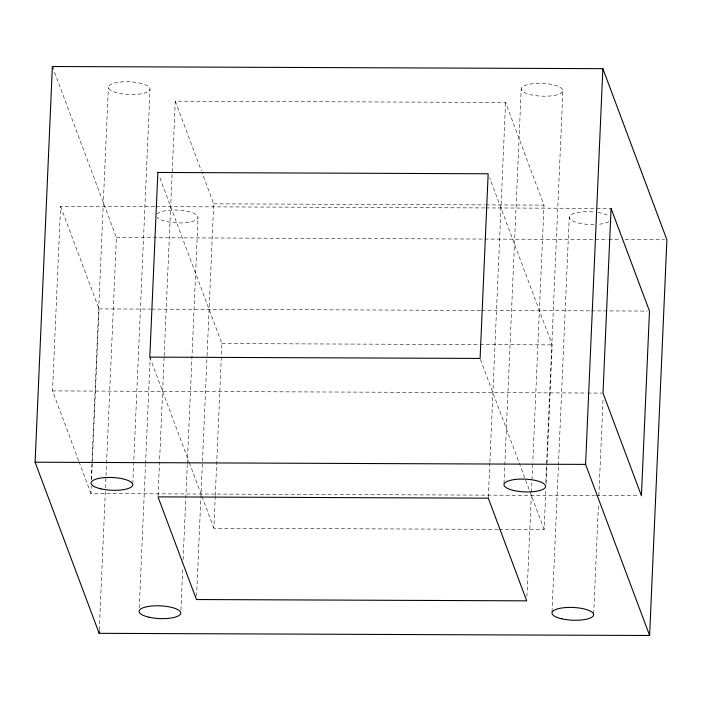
<?xml version="1.0" encoding="UTF-8"?>
<svg xmlns="http://www.w3.org/2000/svg" width="702" height="702" viewBox="0 0 702 702"><rect width="100%" height="100%" fill="white"/><g stroke="black" fill="none" stroke-linecap="round" stroke-linejoin="round"><path stroke-width="0.53" stroke-dasharray="3.51 2.63" d="M78.642 460.723L52.518 390.917L60.574 206.248L154.888 206.616M91.225 479.598L91.901 464.294M91.944 463.206L108.362 87.162M595.366 495.568L90.935 493.576L91.269 485.933M91.558 479.369L92.322 461.89M92.366 460.793L99 308.906L60.574 206.248M99.28 630.045L105.44 489.031M105.484 487.934L116.418 237.609L53.527 69.577M132.792 483.783L150.026 89.163A20.858 6.379 2.5 0 0 119.261 82.16A20.858 6.379 2.5 0 0 118.287 93.164A20.858 6.379 2.5 0 0 150.026 89.163M139.259 607.932L145.507 464.733M145.56 463.636L150.184 357.599M158.055 495.779L164.11 356.949M164.163 355.861L175.281 101.158L505.572 102.466L543.997 205.124L532.783 462.013M180.914 609.924L182.774 567.295M183.108 559.643L187.267 464.54M187.311 463.443L198.052 217.488M196.569 596.261L207.02 356.862M207.072 355.765L213.706 203.826L201.79 171.999M498.201 529.361L213.838 528.237L215.224 496.542M215.277 495.454L221.902 343.568L159.021 175.535M488.346 497.086L489.821 463.197M489.873 462.109L505.572 102.466M504.001 483.415L521.226 88.794M526.912 596.472L532.73 463.109M545.796 482.134L562.89 90.786A20.858 6.379 2.5 0 0 532.125 83.792A20.858 6.379 2.5 0 0 531.151 94.796A20.858 6.379 2.5 0 0 562.89 90.786M499.289 529.361L544.129 529.536L545.902 489.11M546.138 483.643L546.998 463.978M547.042 462.881L552.193 344.875L489.689 177.86M552.026 611.749L558.371 466.365M558.423 465.268L569.252 217.129A20.858 6.379 2.5 0 1 595.059 212.127M593.681 613.741L598.455 504.431M598.841 495.682L603.088 398.394M213.706 203.826L484.933 204.896M486.03 204.896L543.997 205.124M155.984 206.625L484.959 207.924M486.056 207.932L595.708 208.362M596.805 208.362L609.968 208.415M116.418 237.609L607.686 239.549M608.783 239.549L620.84 239.601M625.228 239.619L664.706 239.777M99 308.906L150.535 309.117M151.632 309.117L480.616 310.416M481.704 310.424L590.268 310.854M591.365 310.854L647.288 311.074M221.902 343.568L478.922 344.585M480.01 344.585L552.193 344.875M52.518 390.917L586.547 393.023M587.644 393.032L601.904 393.085M596.463 495.577L639.232 495.744M480.475 359.459L525.342 479.334M525.728 480.361L544.129 529.536M175.281 101.158L201.413 170.972M149.807 357.125L188.917 461.635M189.303 462.662L201.571 495.445M201.957 496.472L213.838 528.237M79.028 461.749L90.935 493.576M608.801 221.665A20.858 6.379 2.5 0 1 598.227 224.315M593.962 224.543A20.858 6.379 2.5 0 1 569.252 217.129M597.893 212.513A20.858 6.379 2.5 0 1 609.266 216.391M156.985 214.163A20.858 6.379 2.5 0 1 188.952 211.679A20.858 6.379 2.5 0 1 189.25 222.174A20.858 6.379 2.5 0 1 157.072 217.322"/><path stroke-width="1.05" d="M35.1 462.214L52.378 66.506L602.86 68.673L666.9 239.786L649.622 635.494L99.14 633.327L35.1 462.214L585.582 464.391L649.622 635.494M99.14 633.327L99.236 631.133M585.582 464.391L602.86 68.673M52.378 66.506L53.141 68.55M157.871 172.464L149.807 357.125L480.098 358.432L488.162 173.763L157.871 172.464M611.065 208.424L603 393.094L641.426 495.752L649.482 311.083L611.065 208.424M488.294 498.174L158.003 496.876L196.428 599.534L526.719 600.842L488.294 498.174M513.882 490.514A20.858 6.379 2.5 0 0 545.612 486.504A20.858 6.379 2.5 0 0 514.856 479.51A20.858 6.379 2.5 0 0 513.882 490.514M101.009 488.882A20.858 6.379 2.5 0 0 132.748 484.871A20.858 6.379 2.5 0 0 101.983 477.878A20.858 6.379 2.5 0 0 101.009 488.882M561.907 618.848A20.858 6.379 2.5 0 0 593.638 614.838A20.858 6.379 2.5 0 0 562.881 607.835A20.858 6.379 2.5 0 0 561.907 618.848M149.043 617.216A20.858 6.379 2.5 0 0 180.774 613.206A20.858 6.379 2.5 0 0 150.017 606.203A20.858 6.379 2.5 0 0 149.043 617.216"/></g></svg>
